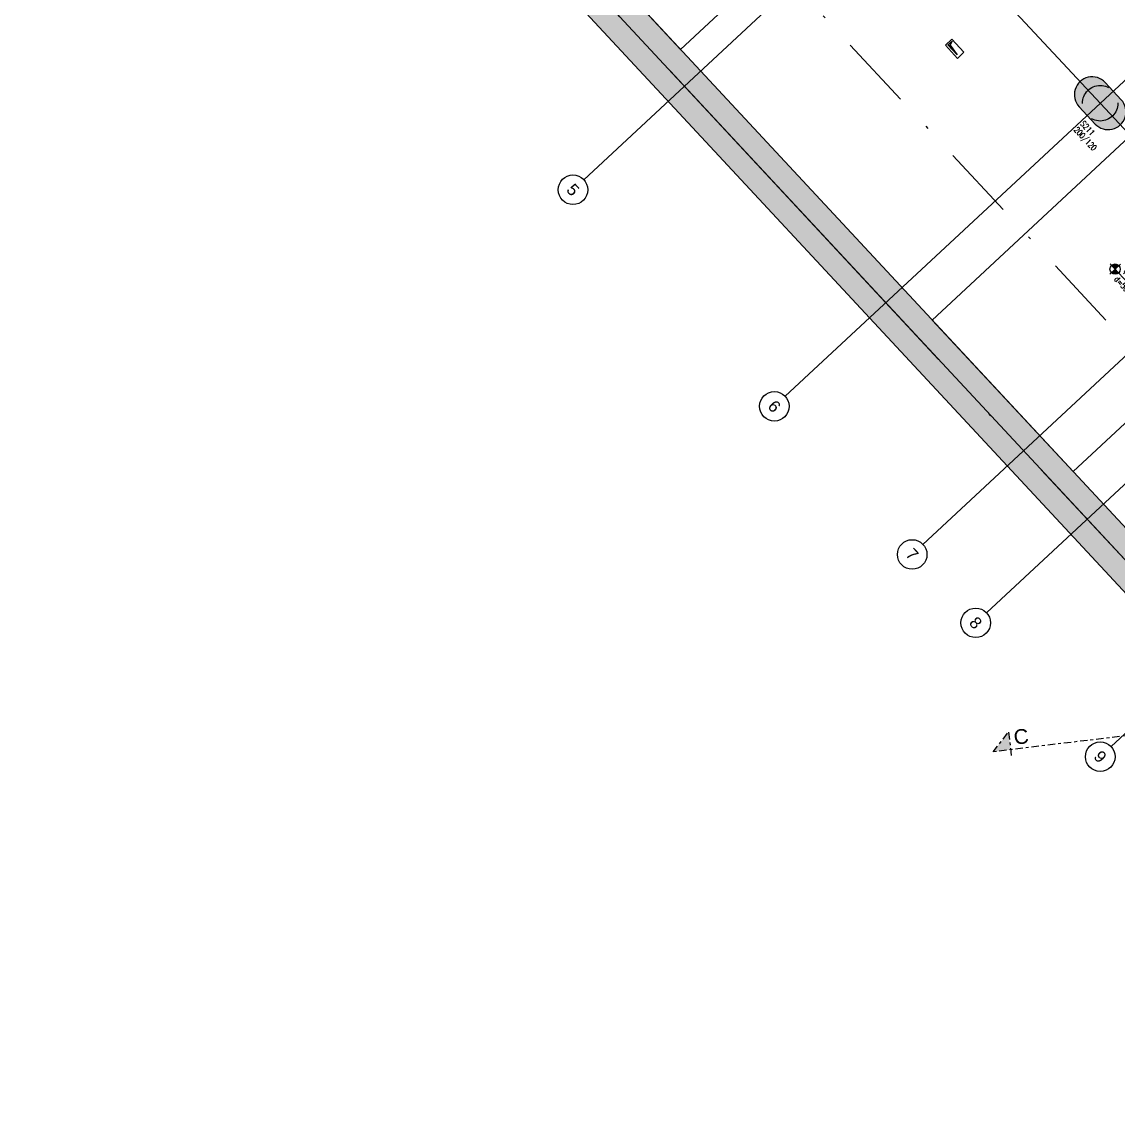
# Model space of a CAD drawing. Header units: millimetres. Extents: x 400382 to 401500, y 4543975 to 4544133.
# Drawn here: x 400392.43 to 400429.5, y 4544037.23 to 4544074.2 of the extents above; entities that cross this region are included whole.
import ezdxf
from ezdxf.enums import TextEntityAlignment as Align

# ---------------------------------------------------------------- set-up
doc = ezdxf.new("R2010")
doc.units = ezdxf.units.MM
for name, pattern in [('AKS', [3, 2.5, -0.25, 0, -0.25]), ('CENTER', [2, 1.25, -0.25, 0.25, -0.25]), ('CONTINU', [0]), ('DASHDOT2', [0.5, 0.25, -0.125, 0, -0.125]), ('HIDDEN', [0.375, 0.25, -0.125])]:
    doc.linetypes.add(name, pattern=pattern)
for name, color, linetype in [('aks prota', 2, 'AKS'), ('bosluk prota', 2, 'Continuous'), ('bosluk tarama prota', 8, 'Continuous'), ('caks prota', 4, 'Continuous'), ('kesit tarama prota', 252, 'Continuous'), ('kiriş prota', 6, 'Continuous'), ('kolon prota', 1, 'Continuous'), ('kolon tarama prota', 252, 'Continuous'), ('lkolon prota', 4, 'Continuous'), ('not çizgisi prota', 4, 'Continuous'), ('perde prota', 1, 'Continuous'), ('PRT-AL-TUNEL_EKSENI', 14, 'DASHDOT2'), ('skesit prota', 7, 'Continuous'), ('st-s_level (kot)', 6, 'Continuous'), ('st-s_levelmark (kot işareti)', 4, 'Continuous'), ('st_s_ölçü', 4, 'Continuous'), ('taks prota', 7, 'Continuous'), ('tkesit prota', 7, 'Continuous'), ('tkolon prota', 6, 'Continuous')]:
    doc.layers.add(name, color=color, linetype=linetype)
doc.styles.add('Arial', font='Arial.ttf')
doc.styles.add('OLCU', font='romanstw.shx')
doc.styles.add('TAKS', font='Arial Unicode.ttf')
doc.styles.add('tkolon', font='romanstw.shx')
doc.dimstyles.new('1-50', dxfattribs={"dimtxt": 10, "dimasz": 4, "dimexe": 4, "dimexo": 8, "dimgap": 4, "dimtad": 1, "dimdec": 1, "dimrnd": 0.05, "dimzin": 9, "dimdsep": 46, "dimtxsty": 'OLCU', "dimblk1": 'OBLIQUE', "dimblk2": 'OBLIQUE', "dimsah": 1, "dimcen": 2, "dimdle": 4, "dimclrd": 4, "dimclre": 4, "dimclrt": 3, "dimadec": 1, "dimazin": 0, "dimtfac": 1, "dimtdec": 1, "dimtix": 1, "dimtmove": 2, "dimatfit": 3, "dimldrblk": 'OBLIQUE', "dimfxl": 1, "dimtvp": 1, "dimtolj": 1, "dimtzin": 1, "dimarcsym": 0})

# ---------------------------------------------------------------- blocks, each defined once
blk = doc.blocks.new('_Oblique')
at = {"layer": 'st_s_ölçü', "lineweight": -2}
blk.add_line((-0.5, -0.5), (0.5, 0.5), dxfattribs=at)
blk = doc.blocks.new('PLAN_KOT')
at = {"layer": 'st-s_levelmark (kot işareti)'}
h = blk.add_hatch(color=256, dxfattribs=at)
h.paths.add_polyline_path([(0, 17.5, 0.414214), (-17.5, 0), (0, 0)])
h.paths.add_polyline_path([(17.5, 0), (0, 0), (0, -17.5, 0.414214)])
for p, q in [((105, 0), (-25, 0)), ((0, 25), (0, -25))]:
    blk.add_line(p, q, dxfattribs=at)
blk.add_circle((0, 0), 17.5, dxfattribs=at)
at = {"layer": 'st-s_level (kot)', "color": 6, "style": 'OLCU', "width": 0.8}
for tag, p in [('KOT', (22.7, 9.8)), ('DÖŞEME_KALINLIĞI', (22.7, -27.6))]:
    blk.add_attdef(tag, p, '', height=20, dxfattribs=at)

msp = doc.modelspace()

# ---------------------------------------------------------------- hatches: boundary and pattern name
at = {"layer": 'bosluk tarama prota'}
h = msp.add_hatch(dxfattribs=at)
h.set_pattern_fill('ANSI31', color=256, scale=0.5, angle=158.0417)
h.set_pattern_definition([(358.04168, (400447.07823, 4544053.094694), (0.00213577, 0.0624635), [])])
h.paths.add_polyline_path([(400423.75, 4544073.418), (400423.89, 4544073.549), (400423.819, 4544073.408), (400424.065, 4544073.082)])
at = {"layer": 'kesit tarama prota'}
h = msp.add_hatch(color=256, dxfattribs=at)
h.dxf.hatch_style = 1
h.paths.add_polyline_path([(400425.796, 4544050.179), (400425.273, 4544049.511), (400425.869, 4544049.583)])
at = {"layer": 'kolon tarama prota'}
h = msp.add_hatch(color=256, dxfattribs=at)
h.dxf.hatch_style = 1
h.paths.add_polyline_path([(400440.752, 4544045.263), (400441.059, 4544042.73), (400395.595, 4544091.615), (400416.025, 4544110.616), (400431.188, 4544094.311), (400434.743, 4544094.743), (400434.924, 4544093.254), (400430.611, 4544092.73), (400415.743, 4544108.715), (400397.51, 4544091.758)])
h = msp.add_hatch(color=256, dxfattribs=at)
h.dxf.hatch_style = 1
edge = h.paths.add_edge_path()
edge.add_arc((400428.625, 4544071.738), 0.6, 42.924, 222.924)
edge.add_line((400428.186, 4544071.329), (400428.731, 4544070.743))
edge.add_arc((400429.17, 4544071.152), 0.6, 222.924, 402.924)
edge.add_line((400429.609, 4544071.561), (400429.065, 4544072.146))

# ---------------------------------------------------------------- linework, layer by layer
at = {"layer": 'aks prota', "ltscale": 10}
for p, q in [((400512.678, 4543981.362), (400399.682, 4544102.858)), ((400505.428, 4543974.62), (400392.433, 4544096.116)), ((400411.435, 4544068.861), (400438.034, 4544093.599)), ((400418.246, 4544061.538), (400443.644, 4544085.159)), ((400422.904, 4544056.529), (400448.302, 4544080.15)), ((400492.882, 4543988.11), (400408.835, 4544078.48)), ((400425.065, 4544054.224), (400450.597, 4544077.97)), ((400429.264, 4544049.69), (400454.797, 4544073.436))]:
    msp.add_line(p, q, dxfattribs=at)
at = {"layer": 'bosluk prota'}
msp.add_lwpolyline([(400423.75, 4544073.418), (400423.89, 4544073.549), (400423.819, 4544073.408), (400424.065, 4544073.082)], close=True, dxfattribs=at)
at = {"layer": 'caks prota', "ltscale": 0.05}
for centre in [(400411.069, 4544068.52), (400417.879, 4544061.197), (400422.54, 4544056.187), (400424.689, 4544053.875), (400428.9, 4544049.348)]:
    msp.add_circle(centre, 0.5, dxfattribs=at)
at = {"layer": 'kiriş prota'}
msp.add_lwpolyline([(400426.679, 4544084.403), (400414.706, 4544073.268), (400409.258, 4544079.126), (400427.491, 4544096.084)], dxfattribs=at)
for points in [[(400423.882, 4544073.608), (400424.29, 4544073.169), (400424.071, 4544072.964), (400423.662, 4544073.404)], [(400423.219, 4544064.115), (400427.986, 4544058.989), (400435.126, 4544065.629), (400430.358, 4544070.755)]]:
    msp.add_lwpolyline(points, close=True, dxfattribs=at)
at = {"layer": 'kolon prota', "color": 1}
msp.add_lwpolyline([(400429.065, 4544072.146, 1), (400428.186, 4544071.329), (400428.731, 4544070.743, 1), (400429.609, 4544071.561)], format="xyb", close=True, dxfattribs=at)
at = {"layer": 'kolon prota', "color": 5, "linetype": 'HIDDEN', "ltscale": 5}
msp.add_circle((400428.898, 4544071.445), 0.6, dxfattribs=at)
at = {"layer": 'perde prota'}
msp.add_lwpolyline([(400440.752, 4544045.263), (400441.059, 4544042.73), (400395.595, 4544091.615), (400416.025, 4544110.616), (400431.188, 4544094.311), (400434.743, 4544094.743), (400434.924, 4544093.254), (400430.611, 4544092.73), (400415.743, 4544108.715), (400397.51, 4544091.758)], close=True, dxfattribs=at)
at = {"layer": 'PRT-AL-TUNEL_EKSENI', "ltscale": 10}
msp.add_line((400396.131, 4544099.555), (400509.126, 4543978.059), dxfattribs=at)
at = {"layer": 'skesit prota', "linetype": 'CENTER', "ltscale": 0.2}
for p, q in [((400425.273, 4544049.511), (400425.796, 4544050.179)), ((400425.796, 4544050.179), (400425.905, 4544049.286))]:
    msp.add_line(p, q, dxfattribs=at)
msp.add_lwpolyline([(400490.161, 4544057.391), (400425.273, 4544049.511)], dxfattribs=at)

# ---------------------------------------------------------------- block references
at = {"layer": 'st-s_level (kot)', "linetype": 'CONTINU', "ltscale": 0.1, "xscale": 0.01, "yscale": 0.01, "zscale": 0.01, "rotation": 312.9239939574316}
msp.add_blockref('PLAN_KOT', (400429.403, 4544065.836), dxfattribs=at).add_auto_attribs({'KOT': '+17.60', 'DÖŞEME_KALINLIĞI': 'd=50'})

# ---------------------------------------------------------------- texts
at = {"layer": 'lkolon prota', "style": 'tkolon', "width": 0.8}
msp.add_text('200/120', height=0.2, rotation=312.924, dxfattribs=at).set_placement((400427.992, 4544070.534))
at = {"layer": 'taks prota', "style": 'TAKS'}
for s, p in [('5', (400411.069, 4544068.52)), ('6', (400417.879, 4544061.197)), ('7', (400422.54, 4544056.187)), ('8', (400424.689, 4544053.875)), ('9', (400428.9, 4544049.348))]:
    msp.add_text(s, height=0.4, rotation=312.924, dxfattribs=at).set_placement(p, align=Align.MIDDLE_CENTER)
at = {"layer": 'tkesit prota', "style": 'Arial'}
msp.add_text('C', height=0.5, rotation=6.924, dxfattribs=at).set_placement((400426.004, 4544049.751))
at = {"layer": 'tkolon prota', "style": 'tkolon', "width": 0.8}
msp.add_text('S211', height=0.2, rotation=312.924, dxfattribs=at).set_placement((400428.211, 4544070.738))

# ---------------------------------------------------------------- leaders
at = {"layer": 'not çizgisi prota'}
msp.add_leader([(400440.797, 4544043.387), (400439.143, 4544043.309), (400438.151, 4544044.376)], dimstyle='1-50', override={"dimasz": 12, "dimgap": 4, "dimtad": 0}, dxfattribs=at)

doc.saveas('drawing.dxf')
